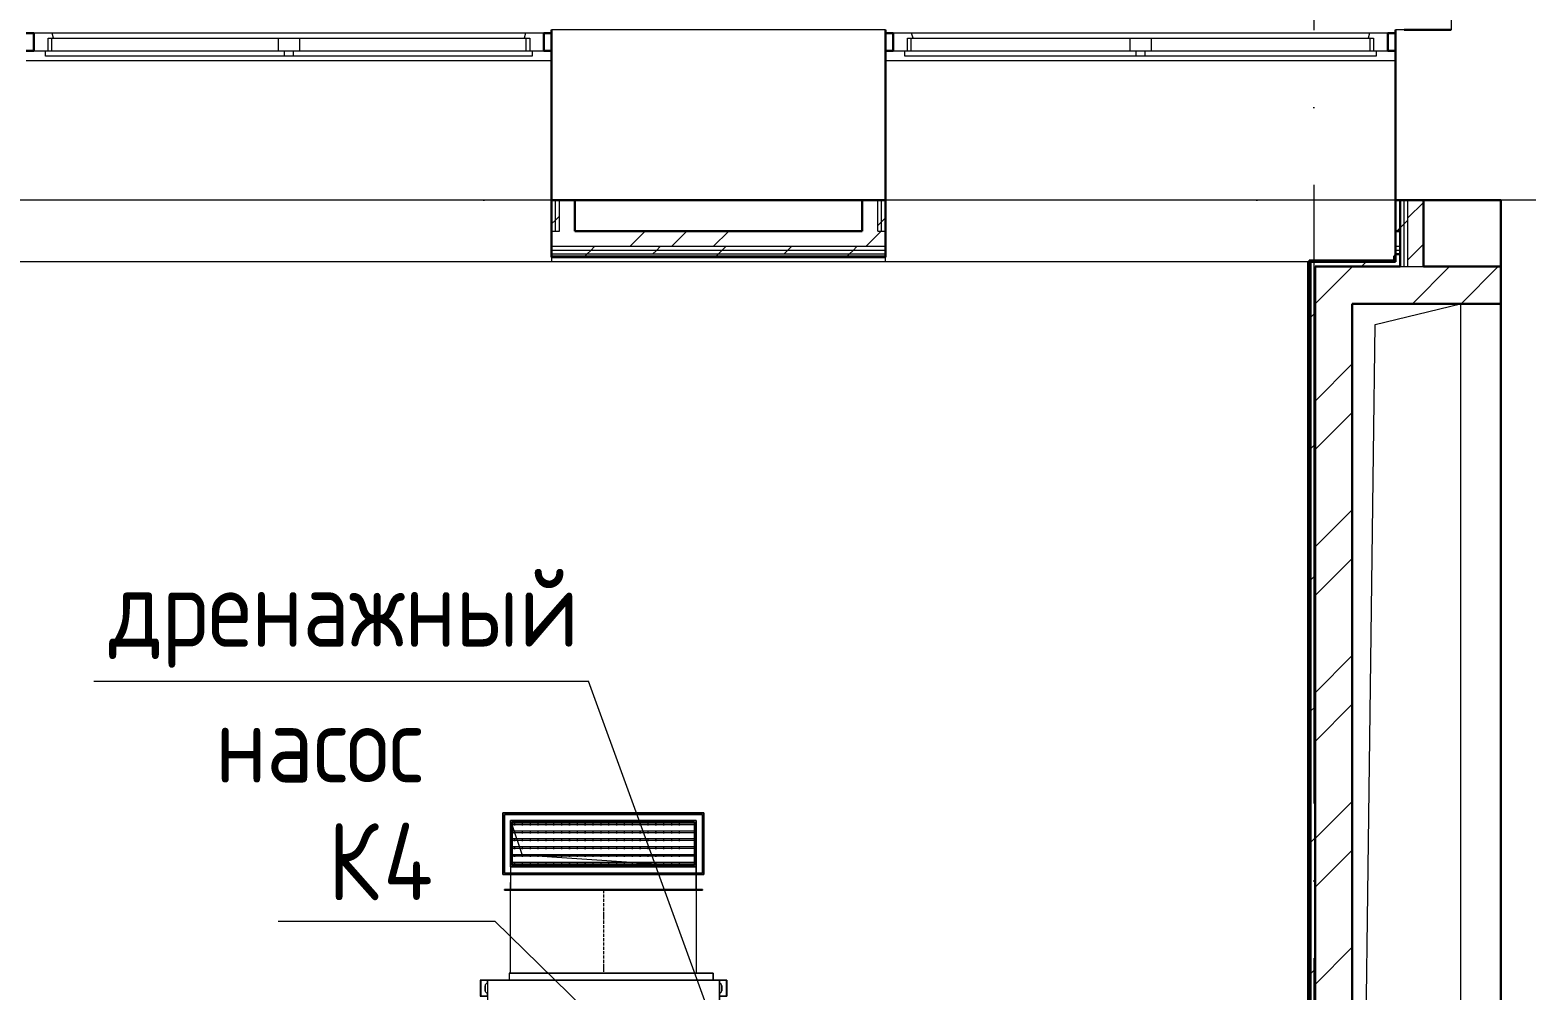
# Model space of a CAD drawing. Header units: millimetres. Extents: x -88595 to 880822, y -1054509 to -148035.
# Drawn here: x 422911 to 427750, y -270606 to -267502 of the extents above; entities that cross this region are included whole.
import ezdxf

# ---------------------------------------------------------------- set-up
doc = ezdxf.new("R2010")
doc.units = ezdxf.units.MM
doc.linetypes.add('$7$ADSK_Осевая', pattern=[14, 10, -2, 0, -2])
doc.linetypes.add('ADSK_Линия сетки', pattern=[25, 20, -2.5, 0, -2.5])
for name, color, linetype, lineweight in [('_ Окна', 7, 'Continuous', 30), ('Аннотация', 7, 'Continuous', 20), ('Воздуховоды', 7, 'Continuous', 18), ('Марки', 7, 'Continuous', 20), ('Оборудование', 7, 'Continuous', 18), ('Ограждение', 7, 'Continuous', 9), ('Окна', 7, 'Continuous', 9), ('Оси', 7, 'Continuous', 9), ('Перекрытие', 7, 'Continuous', 18), ('Стены внутренние', 7, 'Continuous', 18), ('Стены наружные', 7, 'Continuous', 18), ('Стены штриховка', 7, 'Continuous', 9)]:
    doc.layers.add(name, color=color, linetype=linetype, lineweight=lineweight)
doc.styles.add('$5$GOST Common', font='GOST_Common.ttf', dxfattribs={"width": 0.9, "height": 250})

# ---------------------------------------------------------------- blocks, each defined once
blk = doc.blocks.new('$0$ADSK_Канальный блок кондиционера1 - AD122MJERAB-3267588-В_Координация_3 этаж ОВ3')
at = {"layer": 'Оборудование', "color": 150, "true_color": 0x0080ff}
for p, q in [((-399, 697), (-399, 645)), ((-397, 697), (-399, 697)), ((-397, 697), (-399, 697)), ((-399, 697), (-399, 645)), ((-397, 697), (-396, 697)), ((-397, 697), (-375, 697)), ((-397, 697), (-397, 645)), ((-375, 697), (-396, 697)), ((-383, 663), (-383, 679)), ((-383, 679), (-383, 663)), ((375, 697), (-375, 697)), ((-375, 697), (375, 697)), ((-375, 697), (-375, 0)), ((-375, 697), (-375, 0)), ((-375, 697), (-375, 685.9)), ((-375, 685.9), (-375, 697)), ((355, 720), (-305, 720)), ((-305, 720), (355, 720)), ((-305, 720), (-305, 697)), ((-305, 720), (-305, 697)), ((355, 697), (-305, 697)), ((-305, 697), (355, 697)), ((355, 697), (355, 720)), ((355, 720), (355, 697)), ((375, 0), (375, 697)), ((375, 697), (375, 0)), ((375, 697), (397, 697)), ((396, 697), (375, 697)), ((375, 697), (375, 685.9)), ((375, 685.9), (375, 697)), ((383, 663), (383, 679)), ((383, 679), (383, 663)), ((396, 697), (397, 697)), ((399, 697), (397, 697)), ((399, 697), (397, 697)), ((397, 697), (397, 645)), ((399, 645), (399, 697)), ((399, 697), (399, 645)), ((-399, 645), (-397, 645)), ((-399, 645), (-397, 645)), ((-375, 645), (-397, 645)), ((-396, 645), (-397, 645)), ((-396, 645), (-375, 645)), ((-375, 656.1), (-375, 645)), ((-375, 645), (-375, 656.1)), ((375, 656.1), (375, 645)), ((375, 645), (375, 656.1)), ((375, 645), (396, 645)), ((397, 645), (375, 645)), ((397, 645), (396, 645)), ((397, 645), (399, 645)), ((397, 645), (399, 645)), ((432, 587.3), (375, 587.3)), ((375, 587.3), (375, 574.6)), ((375, 587.3), (375, 574.6)), ((432, 574.6), (432, 587.3)), ((432, 574.6), (432, 587.3)), ((375, 574.6), (432, 574.6)), ((432, 514.2), (375, 514.2)), ((375, 514.2), (375, 507.8)), ((375, 514.2), (375, 507.8)), ((375, 507.8), (432, 507.8)), ((432, 507.8), (432, 514.2)), ((432, 507.8), (432, 514.2)), ((400, 439.5), (375, 439.5)), ((375, 439.5), (375, 414.5)), ((375, 439.5), (375, 414.5)), ((400, 414.5), (400, 439.5)), ((400, 414.5), (400, 439.5)), ((375, 414.5), (400, 414.5)), ((375, 287), (375, 87)), ((465, 287), (375, 287)), ((375, 287), (465, 287)), ((375, 87), (375, 287)), ((465, 87), (465, 287)), ((465, 287), (465, 87)), ((-399, 72), (-399, 0)), ((-397, 72), (-399, 72)), ((-397, 72), (-399, 72)), ((-399, 72), (-399, 0)), ((-397, 72), (-396, 72)), ((-397, 72), (-375, 72)), ((-397, 72), (-397, 0)), ((-375, 72), (-396, 72)), ((-383, 38), (-383, 54)), ((-383, 54), (-383, 38)), ((-375, 60.9), (-375, 72)), ((-375, 72), (-375, 60.9)), ((375, 87), (465, 87)), ((465, 87), (375, 87)), ((375, 72), (397, 72)), ((396, 72), (375, 72)), ((375, 60.9), (375, 72)), ((375, 72), (375, 60.9)), ((383, 38), (383, 54)), ((383, 54), (383, 38)), ((396, 72), (397, 72)), ((399, 72), (397, 72)), ((399, 72), (397, 72)), ((397, 72), (397, 0)), ((399, 0), (399, 72)), ((399, 72), (399, 0)), ((-399, 0), (-397, 0)), ((-399, 0), (-397, 0)), ((-375, 0), (-397, 0)), ((-396, 0), (-397, 0)), ((-396, 0), (-375, 0)), ((-375, 0), (-375, 31.1)), ((-375, 31.1), (-375, 0)), ((375, 0), (-375, 0)), ((-375, 0), (375, 0)), ((355, 0), (-305, 0)), ((-305, 0), (355, 0)), ((-305, 0), (-305, -5)), ((-305, 0), (-305, -5)), ((355, -5), (355, 0)), ((355, 0), (355, -5)), ((375, 0), (375, 31.1)), ((375, 31.1), (375, 0)), ((375, 0), (396, 0)), ((397, 0), (375, 0)), ((397, 0), (396, 0)), ((397, 0), (399, 0)), ((397, 0), (399, 0)), ((355, -5), (-305, -5)), ((-305, -5), (355, -5))]:
    blk.add_line(p, q, dxfattribs=at)
for centre, start, end in [((-376, 679), 81.7868, 180), ((-376, 679), 81.7868, 180), ((376, 679), 0, 98.2132), ((376, 679), 0, 98.2132), ((-376, 663), 180, 278.2132), ((-376, 663), 180, 278.2132), ((376, 663), 261.7868, 0), ((376, 663), 261.7868, 0), ((-376, 54), 81.7868, 180), ((-376, 54), 81.7868, 180), ((376, 54), 0, 98.2132), ((376, 54), 0, 98.2132), ((-376, 38), 180, 278.2132), ((-376, 38), 180, 278.2132), ((376, 38), 261.7868, 360), ((376, 38), 261.7868, 360)]:
    blk.add_arc(centre, 7, start, end, dxfattribs=at)
blk = doc.blocks.new('$0$ADSK_Решетка вентиляционная жалюзийная_Приточная2 - Решетка приточная_Однорядная-4279700-В_Координация_3 этаж ОВ3')
at = {"layer": 'Воздуховоды', "lineweight": 9, "true_color": 0xffffff}
h = blk.add_hatch(dxfattribs=at)
h.set_pattern_fill('FP_29', style=0, pattern_type=2)
h.set_pattern_definition([(180, (7207.025, 25279.722), (3e-15, 25.4), [25.4, 0, 0, 0]), (180, (7207.025, 25284.802), (3e-15, 25.4), [25.4, 0, 0, 0])])
h.paths.add_polyline_path([(7502, 25199.6), (7502, 25339.6), (6912, 25339.6), (6912, 25199.6)])
at = {"layer": 'Воздуховоды', "color": 140, "true_color": 0x1bb3e4}
for p, q in [((6882, 25169.6), (6882, 25369.6)), ((6882, 25369.6), (7532, 25369.6)), ((7532, 25369.6), (6882, 25369.6)), ((6882, 25369.6), (6882, 25169.6)), ((7532, 25369.6), (7532, 25169.6)), ((7532, 25169.6), (7532, 25369.6)), ((6907, 25194.6), (6907, 25344.6)), ((6907, 25344.6), (7507, 25344.6)), ((7507, 25344.6), (6907, 25344.6)), ((6907, 25344.6), (6907, 25194.6)), ((7502, 25339.6), (6912, 25339.6)), ((6912, 25339.6), (6912, 25199.6)), ((6912, 25199.6), (6912, 25339.6)), ((6912, 25339.6), (7502, 25339.6)), ((6912, 25199.6), (6912, 25339.6)), ((6912, 25339.6), (7502, 25339.6)), ((7502, 25339.6), (6912, 25339.6)), ((6912, 25339.6), (6912, 25199.6)), ((7502, 25199.6), (7502, 25339.6)), ((7502, 25339.6), (7502, 25199.6)), ((7502, 25339.6), (7502, 25199.6)), ((7502, 25199.6), (7502, 25339.6)), ((7507, 25344.6), (7507, 25194.6)), ((7507, 25194.6), (7507, 25344.6)), ((7532, 25169.6), (6882, 25169.6)), ((6882, 25169.6), (7532, 25169.6)), ((7507, 25194.6), (6907, 25194.6)), ((6907, 25194.6), (7507, 25194.6)), ((6912, 25199.6), (7502, 25199.6)), ((7502, 25199.6), (6912, 25199.6)), ((7502, 25199.6), (6912, 25199.6)), ((6912, 25199.6), (7502, 25199.6))]:
    blk.add_line(p, q, dxfattribs=at)
blk = doc.blocks.new('$0$ADSK_Отвод_Прямоугольный1 - Стандарт-4055406-В_Координация_3 этаж ОВ3')
at = {"layer": 'Воздуховоды', "color": 140, "true_color": 0x1bb3e4}
for p, q in [((6887, 23876.6), (7527, 23876.6)), ((7527, 23876.6), (6887, 23876.6)), ((6887, 23874.6), (6887, 23876.6)), ((6887, 23876.6), (6887, 23874.6)), ((6887, 23874.6), (7527, 23874.6)), ((7527, 23874.6), (6887, 23874.6)), ((6907, 23851.6), (6907, 23876.6)), ((6907, 23876.6), (7507, 23876.6)), ((7507, 23876.6), (6907, 23876.6)), ((6907, 23876.6), (6907, 23851.6)), ((6907, 23876.6), (7507, 23876.6)), ((7507, 23876.6), (6907, 23876.6)), ((6907, 23874.6), (6907, 23876.6)), ((6907, 23876.6), (6907, 23874.6)), ((6907, 23874.6), (7507, 23874.6)), ((7507, 23874.6), (6907, 23874.6)), ((7507, 23851.6), (7507, 23876.6)), ((7507, 23876.6), (7507, 23851.6)), ((7507, 23876.6), (7507, 23874.6)), ((7507, 23876.6), (7507, 23874.6)), ((7527, 23876.6), (7527, 23874.6)), ((7527, 23876.6), (7527, 23874.6)), ((7527, 23821.6), (6887, 23821.6)), ((6887, 23821.6), (6887, 23631.6)), ((6887, 23631.6), (6887, 23821.6)), ((6887, 23821.6), (7527, 23821.6)), ((6907, 23851.6), (6907, 23801.6)), ((6907, 23651.6), (6907, 23851.6)), ((7507, 23801.6), (7507, 23851.6)), ((7507, 23651.6), (7507, 23851.6)), ((7527, 23631.6), (7527, 23821.6)), ((7527, 23821.6), (7527, 23631.6)), ((6907, 23801.6), (6907, 23651.6)), ((6907, 23801.6), (7507, 23801.6)), ((6907, 23651.6), (6907, 23801.6)), ((6907, 23801.6), (7507, 23801.6)), ((7507, 23801.6), (6907, 23801.6)), ((6907, 23801.6), (6907, 23651.6)), ((7507, 23651.6), (7507, 23801.6)), ((7507, 23801.6), (7507, 23651.6)), ((7507, 23651.6), (7507, 23801.6)), ((6887, 23631.6), (7527, 23631.6)), ((7527, 23631.6), (6887, 23631.6)), ((6907, 23651.6), (7507, 23651.6)), ((7507, 23651.6), (6907, 23651.6)), ((7507, 23651.6), (6907, 23651.6)), ((6907, 23651.6), (7507, 23651.6))]:
    blk.add_line(p, q, dxfattribs=at)
blk = doc.blocks.new('$0$ADSK_M_Оборудование1 - ADSK_Марка_15-3198495-В_Координация_3 этаж ОВ3')
at = {"layer": 'Марки'}
blk.add_line((-3.5, 0), (3.5, 0), dxfattribs=at)
blk = doc.blocks.new('$0$ADSK_Аннотация_Текст_сВыноской - Текст с выноской-3264166-В_Координация_3 этаж ОВ3')
at = {"layer": 'Аннотация'}
blk.add_line((-8, 0), (8, 0), dxfattribs=at)
blk = doc.blocks.new('3 этаж')
at = {"lineweight": 18}
for p, q in [((439143.3, 657971.6), (439418.9, 658038.9)), ((439418.9, 658038.9), (439418.9, 652368.9)), ((439068.9, 652368.9), (439143.3, 657971.6))]:
    blk.add_line(p, q, dxfattribs=at)
at = {"layer": '_ Окна'}
for p, q in [((434803.9, 658913.9), (434778.9, 658913.9)), ((434803.9, 658855.9), (434803.9, 658913.9)), ((436478.9, 658913.9), (436453.9, 658913.9)), ((436453.9, 658913.9), (436453.9, 658855.9)), ((437583.9, 658913.9), (437558.9, 658913.9)), ((437583.9, 658855.9), (437583.9, 658913.9)), ((439208.9, 658913.9), (439183.9, 658913.9)), ((439183.9, 658913.9), (439183.9, 658855.9)), ((434778.9, 658855.9), (434803.9, 658855.9)), ((436453.9, 658855.9), (436478.9, 658855.9)), ((437558.9, 658855.9), (437583.9, 658855.9)), ((439183.9, 658855.9), (439208.9, 658855.9))]:
    blk.add_line(p, q, dxfattribs=at)
at = {"layer": '_ Окна', "lineweight": 18}
for p, q in [((434863.3, 658913.9), (434803.9, 658913.9)), ((434803.9, 658913.9), (434803.9, 658855.9)), ((434867.9, 658896.9), (434863.3, 658913.9)), ((436394.5, 658913.9), (436389.9, 658896.9)), ((436453.9, 658913.9), (436394.5, 658913.9)), ((436453.9, 658855.9), (436453.9, 658913.9)), ((437643.3, 658913.9), (437583.9, 658913.9)), ((437583.9, 658913.9), (437583.9, 658855.9)), ((437647.9, 658896.9), (437643.3, 658913.9)), ((439124.5, 658913.9), (439119.9, 658896.9)), ((439183.9, 658913.9), (439124.5, 658913.9)), ((439183.9, 658855.9), (439183.9, 658913.9)), ((434849.9, 658855.9), (434849.9, 658896.9)), ((434849.9, 658896.9), (434861.9, 658896.9)), ((436395.9, 658896.9), (436407.9, 658896.9)), ((436407.9, 658896.9), (436407.9, 658855.9)), ((437629.9, 658855.9), (437629.9, 658896.9)), ((437629.9, 658896.9), (437641.9, 658896.9)), ((439125.9, 658896.9), (439137.9, 658896.9)), ((439137.9, 658896.9), (439137.9, 658855.9)), ((434803.9, 658855.9), (434841.9, 658855.9)), ((436415.9, 658855.9), (436453.9, 658855.9)), ((437583.9, 658855.9), (437621.9, 658855.9)), ((439145.9, 658855.9), (439183.9, 658855.9))]:
    blk.add_line(p, q, dxfattribs=at)
at = {"layer": 'Ограждение'}
for p, q in [((436478.9, 658823.9), (434778.9, 658823.9)), ((439208.9, 658823.9), (437558.9, 658823.9)), ((436478.9, 658373.9), (434778.9, 658373.9)), ((439208.9, 658373.9), (437558.9, 658373.9)), ((436478.9, 658188.9), (436478.9, 658173.9)), ((437558.9, 658173.9), (437558.9, 658188.9)), ((438928.9, 658173.9), (431348.9, 658173.9)), ((436478.9, 658173.9), (434778.9, 658173.9)), ((438928.9, 658173.9), (437558.9, 658173.9)), ((438923.9, 658173.9), (438923.9, 652393.9))]:
    blk.add_line(p, q, dxfattribs=at)
at = {"layer": 'Окна'}
for p, q in [((436394.5, 658913.9), (434863.3, 658913.9)), ((439124.5, 658913.9), (437643.3, 658913.9)), ((434861.9, 658896.9), (435593.9, 658896.9)), ((434861.9, 658855.9), (434861.9, 658896.9)), ((435593.9, 658896.9), (435663.9, 658896.9)), ((435593.9, 658896.9), (435593.9, 658855.9)), ((435663.9, 658896.9), (436395.9, 658896.9)), ((435663.9, 658855.9), (435663.9, 658896.9)), ((436395.9, 658896.9), (436395.9, 658855.9)), ((437641.9, 658896.9), (438348.9, 658896.9)), ((437641.9, 658855.9), (437641.9, 658896.9)), ((438348.9, 658896.9), (438418.9, 658896.9)), ((438348.9, 658896.9), (438348.9, 658855.9)), ((438418.9, 658896.9), (439125.9, 658896.9)), ((438418.9, 658855.9), (438418.9, 658896.9)), ((439125.9, 658896.9), (439125.9, 658855.9)), ((434841.9, 658855.9), (435613.9, 658855.9)), ((434841.9, 658838.9), (434841.9, 658855.9)), ((435613.9, 658838.9), (434841.9, 658838.9)), ((435613.9, 658855.9), (435643.9, 658855.9)), ((435613.9, 658855.9), (435613.9, 658838.9)), ((435643.9, 658838.9), (435613.9, 658838.9)), ((435643.9, 658855.9), (436415.9, 658855.9)), ((435643.9, 658838.9), (435643.9, 658855.9)), ((436415.9, 658838.9), (435643.9, 658838.9)), ((436415.9, 658855.9), (436415.9, 658838.9)), ((437621.9, 658855.9), (438368.9, 658855.9)), ((437621.9, 658838.9), (437621.9, 658855.9)), ((438368.9, 658838.9), (437621.9, 658838.9)), ((438368.9, 658855.9), (438398.9, 658855.9)), ((438368.9, 658855.9), (438368.9, 658838.9)), ((438398.9, 658838.9), (438368.9, 658838.9)), ((438398.9, 658855.9), (439145.9, 658855.9)), ((438398.9, 658838.9), (438398.9, 658855.9)), ((439145.9, 658838.9), (438398.9, 658838.9)), ((439145.9, 658855.9), (439145.9, 658838.9))]:
    blk.add_line(p, q, dxfattribs=at)
at = {"layer": 'Оси', "linetype": 'ADSK_Линия сетки', "ltscale": 100}
for p, q in [((438943.9, 695924.5), (438943.9, 631217.7)), ((466011.2, 658373.9), (389071.6, 658373.9))]:
    blk.add_line(p, q, dxfattribs=at)
at = {"layer": 'Перекрытие', "color": 49, "true_color": 0x464646}
blk.add_line((439418.9, 658038.9), (439418.9, 652368.9), dxfattribs=at)
at = {"layer": 'Стены внутренние'}
for p, q in [((439388.9, 660723.9), (439388.9, 658923.9)), ((437558.9, 658923.9), (436478.9, 658923.9)), ((439236.9, 658923.9), (439208.9, 658923.9))]:
    blk.add_line(p, q, dxfattribs=at)
at = {"layer": 'Стены внутренние', "lineweight": 30}
for p, q in [((436478.9, 658923.9), (436478.9, 658373.9)), ((437558.9, 658373.9), (437558.9, 658923.9)), ((439208.9, 658923.9), (439208.9, 658373.9)), ((439388.9, 658923.9), (439236.9, 658923.9)), ((436553.9, 658373.9), (437483.9, 658373.9)), ((439298.9, 658373.9), (439548.9, 658373.9)), ((439548.9, 658373.9), (439548.9, 658158.9)), ((439548.9, 658038.9), (439548.9, 652368.9))]:
    blk.add_line(p, q, dxfattribs=at)
at = {"layer": 'Стены наружные', "lineweight": 30}
for p, q in [((436478.9, 658373.9), (436478.9, 658188.9)), ((436553.9, 658373.9), (436478.9, 658373.9)), ((436553.9, 658273.9), (436553.9, 658373.9)), ((437483.9, 658373.9), (437483.9, 658273.9)), ((437558.9, 658373.9), (437483.9, 658373.9)), ((437558.9, 658188.9), (437558.9, 658373.9)), ((439298.9, 658373.9), (439208.9, 658373.9)), ((439208.9, 658173.9), (439208.9, 658373.9)), ((439223.9, 658373.9), (439223.9, 658198.9)), ((439298.9, 658158.9), (439298.9, 658373.9)), ((437483.9, 658273.9), (436553.9, 658273.9)), ((439223.9, 658273.9), (439208.9, 658273.9)), ((436478.9, 658188.9), (437558.9, 658188.9)), ((439203.9, 658193.9), (439203.9, 658178.9)), ((439208.9, 658193.9), (439203.9, 658193.9)), ((439208.9, 658198.9), (439223.9, 658198.9)), ((439223.9, 658198.9), (439223.9, 658158.9)), ((439203.9, 658178.9), (438928.9, 658178.9)), ((438928.9, 658178.9), (438928.9, 652388.9)), ((439208.9, 658173.9), (438933.9, 658173.9)), ((438933.9, 658173.9), (438933.9, 652383.9)), ((438948.9, 658158.9), (438948.9, 652368.9)), ((439223.9, 658158.9), (438948.9, 658158.9)), ((439548.9, 658158.9), (439298.9, 658158.9)), ((439548.9, 658038.9), (439548.9, 658158.9)), ((439068.9, 652368.9), (439068.9, 658038.9)), ((439068.9, 658038.9), (439548.9, 658038.9))]:
    blk.add_line(p, q, dxfattribs=at)
at = {"layer": 'Стены наружные', "linetype": 'Continuous', "lineweight": 9}
for p, q in [((439248.9, 658316.2), (439298.9, 658366.2)), ((436478.9, 658296.8), (436491.4, 658309.3)), ((436491.4, 658309.3), (436503.9, 658321.8)), ((437533.9, 658291.2), (437546.4, 658303.7)), ((437546.4, 658303.7), (437558.9, 658316.2)), ((439208.9, 658269.1), (439223.9, 658284.1)), ((439223.9, 658284.1), (439236.4, 658296.6)), ((439236.4, 658296.6), (439248.9, 658309.1)), ((436731.7, 658223.9), (436781.7, 658273.9)), ((436866.6, 658223.9), (436916.6, 658273.9)), ((437001.6, 658223.9), (437051.6, 658273.9)), ((437495, 658223.9), (437545, 658273.9)), ((436512.4, 658188.9), (436517.4, 658193.9)), ((436583.1, 658188.9), (436588.1, 658193.9)), ((436588.1, 658193.9), (436593.1, 658198.9)), ((436593.1, 658198.9), (436605.6, 658211.4)), ((436605.6, 658211.4), (436618.1, 658223.9)), ((436653.8, 658188.9), (436658.8, 658193.9)), ((436724.5, 658188.9), (436729.5, 658193.9)), ((436795.2, 658188.9), (436800.2, 658193.9)), ((436805.2, 658198.9), (436817.7, 658211.4)), ((436817.7, 658211.4), (436830.2, 658223.9)), ((436865.9, 658188.9), (436870.9, 658193.9)), ((436936.6, 658188.9), (436941.6, 658193.9)), ((437007.3, 658188.9), (437012.3, 658193.9)), ((437012.3, 658193.9), (437017.3, 658198.9)), ((437017.3, 658198.9), (437029.8, 658211.4)), ((437029.8, 658211.4), (437042.3, 658223.9)), ((437078, 658188.9), (437083, 658193.9)), ((437148.8, 658188.9), (437153.8, 658193.9)), ((437219.5, 658188.9), (437224.5, 658193.9)), ((437229.5, 658198.9), (437242, 658211.4)), ((437242, 658211.4), (437254.5, 658223.9)), ((437290.2, 658188.9), (437295.2, 658193.9)), ((437360.9, 658188.9), (437365.9, 658193.9)), ((437431.6, 658188.9), (437436.6, 658193.9)), ((437436.6, 658193.9), (437441.6, 658198.9)), ((437441.6, 658198.9), (437454.1, 658211.4)), ((437454.1, 658211.4), (437466.6, 658223.9)), ((437502.3, 658188.9), (437507.3, 658193.9)), ((439203.9, 658193.4), (439204.4, 658193.9)), ((439248.9, 658181.2), (439298.9, 658231.2)), ((438949.1, 658038.9), (439069.1, 658158.9)), ((438972.2, 658173.9), (438977.2, 658178.9)), ((439042.9, 658173.9), (439047.9, 658178.9)), ((439098.7, 658158.9), (439113.7, 658173.9)), ((439113.7, 658173.9), (439118.7, 658178.9)), ((439184.4, 658173.9), (439189.4, 658178.9)), ((439263.4, 658038.9), (439383.4, 658158.9)), ((439420.6, 658038.9), (439540.6, 658158.9)), ((438928.9, 658130.5), (438933.9, 658135.5)), ((438928.9, 658059.8), (438933.9, 658064.8)), ((438928.9, 657989.1), (438933.9, 657994.1)), ((438933.9, 657994.1), (438948.9, 658009.1)), ((438948.9, 658038.6), (438949.1, 658038.9)), ((438928.9, 657918.4), (438933.9, 657923.4)), ((438928.9, 657847.7), (438933.9, 657852.7)), ((438948.9, 657724.3), (439068.9, 657844.3)), ((438928.9, 657777), (438933.9, 657782)), ((438928.9, 657706.3), (438933.9, 657711.3)), ((438948.9, 657567.2), (439068.9, 657687.2)), ((438928.9, 657635.6), (438933.9, 657640.6)), ((438928.9, 657564.8), (438933.9, 657569.8)), ((438933.9, 657569.8), (438948.9, 657584.8)), ((438928.9, 657494.1), (438933.9, 657499.1)), ((438928.9, 657423.4), (438933.9, 657428.4)), ((438948.9, 657252.9), (439068.9, 657372.9)), ((438928.9, 657352.7), (438933.9, 657357.7)), ((438928.9, 657282), (438933.9, 657287)), ((438928.9, 657211.3), (438933.9, 657216.3)), ((438948.9, 657095.7), (439068.9, 657215.7)), ((438928.9, 657140.6), (438933.9, 657145.6)), ((438933.9, 657145.6), (438948.9, 657160.6)), ((438928.9, 657069.9), (438933.9, 657074.9)), ((438928.9, 656999.2), (438933.9, 657004.2)), ((438928.9, 656928.4), (438933.9, 656933.4)), ((438948.9, 656781.4), (439068.9, 656901.4)), ((438928.9, 656857.7), (438933.9, 656862.7)), ((438928.9, 656787), (438933.9, 656792)), ((438933.9, 656721.3), (438948.9, 656736.3)), ((438948.9, 656624.2), (439068.9, 656744.2)), ((438928.9, 656716.3), (438933.9, 656721.3)), ((438928.9, 656645.6), (438933.9, 656650.6)), ((438928.9, 656574.9), (438933.9, 656579.9)), ((438928.9, 656504.2), (438933.9, 656509.2)), ((438928.9, 656433.5), (438933.9, 656438.5)), ((438948.9, 656309.9), (439068.9, 656429.9)), ((438928.9, 656362.8), (438933.9, 656367.8)), ((438928.9, 656292.1), (438933.9, 656297.1)), ((438933.9, 656297.1), (438948.9, 656312.1)), ((438948.9, 656152.8), (439068.9, 656272.8)), ((438928.9, 656221.3), (438933.9, 656226.3)), ((438928.9, 656150.6), (438933.9, 656155.6)), ((438928.9, 656079.9), (438933.9, 656084.9)), ((438928.9, 656009.2), (438933.9, 656014.2)), ((438948.9, 655838.5), (439068.9, 655958.5)), ((438928.9, 655938.5), (438933.9, 655943.5)), ((438928.9, 655867.8), (438933.9, 655872.8)), ((438933.9, 655872.8), (438948.9, 655887.8))]:
    blk.add_line(p, q, dxfattribs=at)
at = {"layer": 'Стены штриховка'}
for p, q in [((436491.4, 658273.9), (436491.4, 658373.9)), ((436503.9, 658273.9), (436503.9, 658373.9)), ((437533.9, 658273.9), (437533.9, 658373.9)), ((437546.4, 658273.9), (437546.4, 658373.9)), ((439236.4, 658158.9), (439236.4, 658373.9)), ((439248.9, 658158.9), (439248.9, 658373.9)), ((436478.9, 658273.9), (436503.9, 658273.9)), ((437533.9, 658273.9), (437558.9, 658273.9)), ((437558.9, 658223.9), (436478.9, 658223.9)), ((437558.9, 658211.4), (436478.9, 658211.4)), ((437558.9, 658198.9), (436478.9, 658198.9)), ((436478.9, 658193.9), (437558.9, 658193.9)), ((439223.9, 658223.9), (439208.9, 658223.9)), ((439223.9, 658211.4), (439208.9, 658211.4)), ((439223.9, 658158.9), (439298.9, 658158.9))]:
    blk.add_line(p, q, dxfattribs=at)

msp = doc.modelspace()

# ---------------------------------------------------------------- linework, layer by layer
at = {"layer": 'Аннотация'}
msp.add_line((425164.3, -270833.8), (424717.9, -269607.5), dxfattribs=at)
at = {"layer": 'Воздуховоды', "color": 140, "true_color": 0x1bb3e4}
for p, q in [((425065.8, -270057.5), (424465.8, -270057.5)), ((424465.8, -270057.5), (424465.8, -270207.5)), ((424465.8, -270057.5), (424503.3, -270170)), ((425065.8, -270207.5), (425065.8, -270057.5)), ((425065.8, -270207.5), (424503.3, -270170)), ((424465.8, -270207.5), (425065.8, -270207.5)), ((425065.8, -270282.5), (424465.8, -270282.5)), ((424465.8, -270550.5), (424465.8, -270282.5)), ((425065.8, -270282.5), (425065.8, -270550.5)), ((425065.8, -270550.5), (424465.8, -270550.5))]:
    msp.add_line(p, q, dxfattribs=at)
at = {"layer": 'Воздуховоды', "color": 140, "linetype": '$7$ADSK_Осевая', "true_color": 0x1bb3e4}
msp.add_line((424765.8, -270282.5), (424765.8, -270550.5), dxfattribs=at)
at = {"layer": 'Марки'}
msp.add_line((424772.4, -270732.1), (424414.2, -270382.6), dxfattribs=at)

# ---------------------------------------------------------------- block references
at = {"layer": 'Аннотация', "xscale": 100, "yscale": 100, "zscale": 100}
msp.add_blockref('$0$ADSK_Аннотация_Текст_сВыноской - Текст с выноской-3264166-В_Координация_3 этаж ОВ3', (423917.9, -269607.5), dxfattribs=at)
at = {"layer": 'Воздуховоды', "color": 140, "true_color": 0x1bb3e4}
msp.add_blockref('$0$ADSK_Решетка вентиляционная жалюзийная_Приточная2 - Решетка приточная_Однорядная-4279700-В_Координация_3 этаж ОВ3', (417558.8, -295402), dxfattribs=at)
at = {"layer": 'Воздуховоды', "color": 140, "true_color": 0x1bb3e4, "rotation": 180}
msp.add_blockref('$0$ADSK_Отвод_Прямоугольный1 - Стандарт-4055406-В_Координация_3 этаж ОВ3', (431972.8, -246405.9), dxfattribs=at)
at = {"layer": 'Марки', "xscale": 99.99999999999993, "yscale": 99.99999999999993, "zscale": 99.99999999999993}
msp.add_blockref('$0$ADSK_M_Оборудование1 - ADSK_Марка_15-3198495-В_Координация_3 этаж ОВ3', (424064.2, -270382.6), dxfattribs=at)
at = {"layer": 'Оборудование', "color": 5, "true_color": 0x0000ff}
msp.add_blockref('3 этаж', (-11880.6, -926425.8), dxfattribs=at)
at = {"layer": 'Оборудование', "color": 150, "true_color": 0x0080ff}
msp.add_blockref('$0$ADSK_Канальный блок кондиционера1 - AD122MJERAB-3267588-В_Координация_3 этаж ОВ3', (424765.8, -271270.5), dxfattribs=at)

# ---------------------------------------------------------------- texts
at = {"layer": 'Аннотация', "lineweight": 9, "char_height": 250, "attachment_point": 1, "style": '$5$GOST Common'}
for s, insert, width in [('дренажный', (423166.9, -269245.8), 1847.088), ('насос', (423510.5, -269684.6), 937.974)]:
    msp.add_mtext(s, dxfattribs=dict(at, insert=insert, width=width))
at = {"layer": 'Марки', "lineweight": 9, "char_height": 250, "width": 216.456, "attachment_point": 1, "style": '$5$GOST Common'}
for s, insert in [('\\fGOST Common|b0|i0|c204|p34|;\\W.9;К', (423874.9, -270064.8)), ('\\fGOST Common|b0|i0|c204|p34|;\\W.9;4', (424053.5, -270064.8))]:
    msp.add_mtext(s, dxfattribs=dict(at, insert=insert))

doc.saveas('drawing.dxf')
